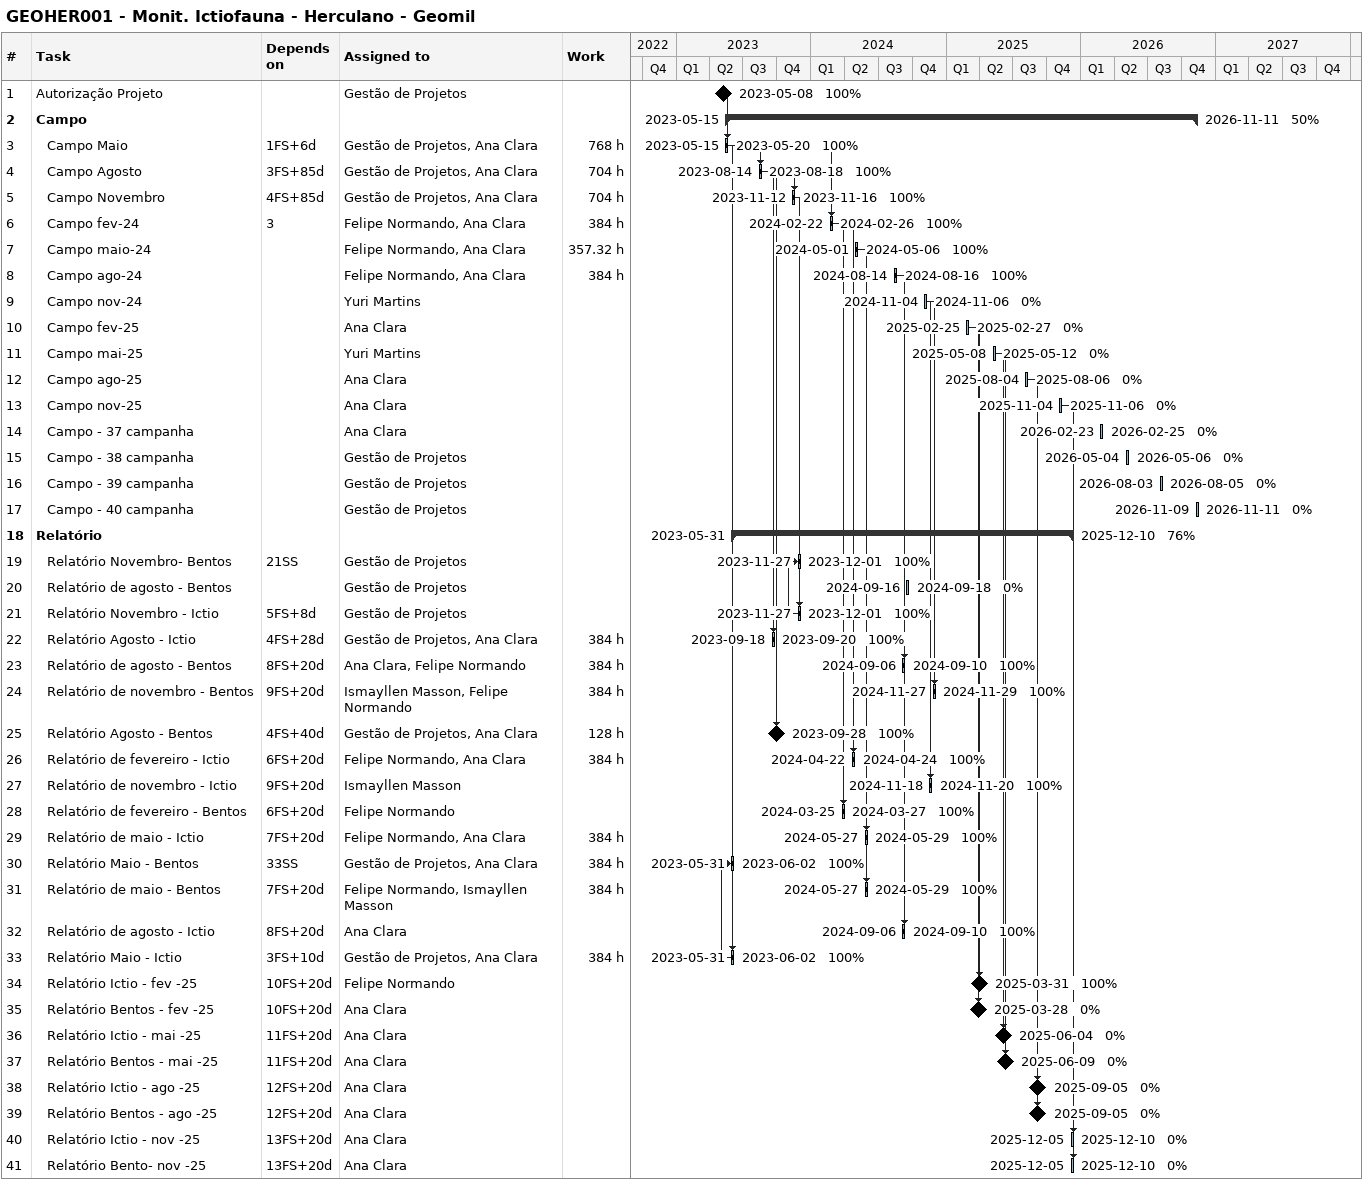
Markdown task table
GEOHER001 - Monit. Ictiofauna - Herculano - Geomil

| ID | Level | Task | Start | Finish | Predecessors | Resources | % complete | Work (h) |
|---|---|---|---|---|---|---|---|---|
| 1 | 1 | Autorização Projeto (milestone) | 2023-05-08 | 2023-05-08 |  | Gestão de Projetos | 100 |  |
| 2 | 1 | **Campo** | 2023-05-15 | 2026-11-11 |  |  | 50 |  |
| 3 | 2 | Campo Maio | 2023-05-15 | 2023-05-20 | 1FS+6d | Gestão de Projetos, Ana Clara | 100 | 768 |
| 4 | 2 | Campo Agosto | 2023-08-14 | 2023-08-18 | 3FS+85d | Gestão de Projetos, Ana Clara | 100 | 704 |
| 5 | 2 | Campo Novembro | 2023-11-12 | 2023-11-16 | 4FS+85d | Gestão de Projetos, Ana Clara | 100 | 704 |
| 6 | 2 | Campo fev-24 | 2024-02-22 | 2024-02-26 | 3 | Felipe Normando, Ana Clara | 100 | 384 |
| 7 | 2 | Campo maio-24 | 2024-05-01 | 2024-05-06 |  | Felipe Normando, Ana Clara | 100 | 357.32 |
| 8 | 2 | Campo ago-24 | 2024-08-14 | 2024-08-16 |  | Felipe Normando, Ana Clara | 100 | 384 |
| 9 | 2 | Campo nov-24 | 2024-11-04 | 2024-11-06 |  | Yuri Martins | 0 |  |
| 10 | 2 | Campo fev-25 | 2025-02-25 | 2025-02-27 |  | Ana Clara | 0 |  |
| 11 | 2 | Campo mai-25 | 2025-05-08 | 2025-05-12 |  | Yuri Martins | 0 |  |
| 12 | 2 | Campo ago-25 | 2025-08-04 | 2025-08-06 |  | Ana Clara | 0 |  |
| 13 | 2 | Campo nov-25 | 2025-11-04 | 2025-11-06 |  | Ana Clara | 0 |  |
| 14 | 2 | Campo - 37 campanha | 2026-02-23 | 2026-02-25 |  | Ana Clara | 0 |  |
| 15 | 2 | Campo - 38 campanha | 2026-05-04 | 2026-05-06 |  | Gestão de Projetos | 0 |  |
| 16 | 2 | Campo - 39 campanha | 2026-08-03 | 2026-08-05 |  | Gestão de Projetos | 0 |  |
| 17 | 2 | Campo - 40 campanha | 2026-11-09 | 2026-11-11 |  | Gestão de Projetos | 0 |  |
| 18 | 1 | **Relatório** | 2023-05-31 | 2025-12-10 |  |  | 76 |  |
| 19 | 2 | Relatório Novembro- Bentos | 2023-11-27 | 2023-12-01 | 21SS | Gestão de Projetos | 100 |  |
| 20 | 2 | Relatório de agosto - Bentos | 2024-09-16 | 2024-09-18 |  | Gestão de Projetos | 0 |  |
| 21 | 2 | Relatório Novembro - Ictio | 2023-11-27 | 2023-12-01 | 5FS+8d | Gestão de Projetos | 100 |  |
| 22 | 2 | Relatório Agosto - Ictio | 2023-09-18 | 2023-09-20 | 4FS+28d | Gestão de Projetos, Ana Clara | 100 | 384 |
| 23 | 2 | Relatório de agosto - Bentos | 2024-09-06 | 2024-09-10 | 8FS+20d | Ana Clara, Felipe Normando | 100 | 384 |
| 24 | 2 | Relatório de novembro - Bentos | 2024-11-27 | 2024-11-29 | 9FS+20d | Ismayllen Masson, Felipe Normando | 100 | 384 |
| 25 | 2 | Relatório Agosto - Bentos (milestone) | 2023-09-28 | 2023-09-28 | 4FS+40d | Gestão de Projetos, Ana Clara | 100 | 128 |
| 26 | 2 | Relatório de fevereiro - Ictio | 2024-04-22 | 2024-04-24 | 6FS+20d | Felipe Normando, Ana Clara | 100 | 384 |
| 27 | 2 | Relatório de novembro - Ictio | 2024-11-18 | 2024-11-20 | 9FS+20d | Ismayllen Masson | 100 |  |
| 28 | 2 | Relatório de fevereiro - Bentos | 2024-03-25 | 2024-03-27 | 6FS+20d | Felipe Normando | 100 |  |
| 29 | 2 | Relatório de maio - Ictio | 2024-05-27 | 2024-05-29 | 7FS+20d | Felipe Normando, Ana Clara | 100 | 384 |
| 30 | 2 | Relatório Maio - Bentos | 2023-05-31 | 2023-06-02 | 33SS | Gestão de Projetos, Ana Clara | 100 | 384 |
| 31 | 2 | Relatório de maio - Bentos | 2024-05-27 | 2024-05-29 | 7FS+20d | Felipe Normando, Ismayllen Masson | 100 | 384 |
| 32 | 2 | Relatório de agosto - Ictio | 2024-09-06 | 2024-09-10 | 8FS+20d | Ana Clara | 100 |  |
| 33 | 2 | Relatório Maio - Ictio | 2023-05-31 | 2023-06-02 | 3FS+10d | Gestão de Projetos, Ana Clara | 100 | 384 |
| 34 | 2 | Relatório Ictio - fev -25 (milestone) | 2025-03-31 | 2025-03-31 | 10FS+20d | Felipe Normando | 100 |  |
| 35 | 2 | Relatório Bentos - fev -25 (milestone) | 2025-03-28 | 2025-03-28 | 10FS+20d | Ana Clara | 0 |  |
| 36 | 2 | Relatório Ictio - mai -25 (milestone) | 2025-06-04 | 2025-06-04 | 11FS+20d | Ana Clara | 0 |  |
| 37 | 2 | Relatório Bentos - mai -25 (milestone) | 2025-06-09 | 2025-06-09 | 11FS+20d | Ana Clara | 0 |  |
| 38 | 2 | Relatório Ictio - ago -25 (milestone) | 2025-09-05 | 2025-09-05 | 12FS+20d | Ana Clara | 0 |  |
| 39 | 2 | Relatório Bentos - ago -25 (milestone) | 2025-09-05 | 2025-09-05 | 12FS+20d | Ana Clara | 0 |  |
| 40 | 2 | Relatório Ictio - nov -25 | 2025-12-05 | 2025-12-10 | 13FS+20d | Ana Clara | 0 |  |
| 41 | 2 | Relatório Bento- nov -25 | 2025-12-05 | 2025-12-10 | 13FS+20d | Ana Clara | 0 |  |
